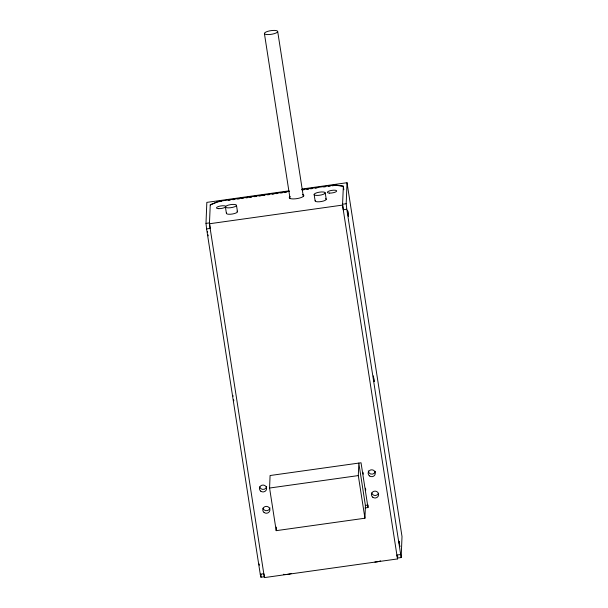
<?xml version="1.0" encoding="UTF-8"?>
<svg xmlns="http://www.w3.org/2000/svg" width="608" height="608" viewBox="0 0 608 608"><rect width="100%" height="100%" fill="white"/><g stroke="black" fill="none" stroke-linecap="round" stroke-linejoin="round"><path stroke-width="0.91" d="M260.254 574.21L263.804 573.716L264.518 576.726L260.969 577.228L260.254 574.21L206.606 228.904L205.99 223.387L206.834 202.38L289.081 190.844M397.693 556.244L397.51 558.934L264.404 577.6L209.433 223.759L210.269 204.759L216.995 201.947L221.677 201.294M260.969 577.228L261.075 574.484M364.937 518.221L358.31 475.585L358.811 463.083L365.438 505.712L364.937 518.221L276.199 530.662L269.58 488.034L270.081 475.524L361.03 462.772L367.984 507.536L365.172 507.923M276.199 530.662L276.344 527.09M397.51 558.934L342.532 205.094L343.368 186.086L336.786 185.144L332.112 185.805M400.452 554.549L396.902 555.043L397.617 558.06L401.166 557.559L346.803 209.236L346.188 203.726L347.031 182.712L302.168 189.004M367.984 507.536L368.091 505.028L365.279 505.423M401.166 557.559L402.01 536.552L347.031 182.712M233.176 395.77L233.16 396.158M210.186 205.002L219.161 201.256L289.492 191.391M301.69 189.681L334.514 185.075L343.284 186.337L343.816 189.742M228.228 200.374L230.098 200.108M232.91 199.713L234.779 199.454M237.584 199.059L239.461 198.801M241.33 198.535L243.2 198.269M246.012 197.881L247.882 197.615M249.751 197.357L251.628 197.091M254.433 196.696L256.302 196.437M259.114 196.042L260.984 195.776M262.854 195.518L264.731 195.252M267.535 194.856L269.405 194.598M272.217 194.203L274.086 193.944M275.956 193.678L277.826 193.412M280.638 193.025L282.507 192.759M284.377 192.5L286.254 192.234M302.161 190L304.03 189.742M306.842 189.346L308.712 189.08M310.582 188.822L312.459 188.556M315.263 188.168L317.133 187.902M323.684 186.983L325.561 186.724M328.366 186.329L330.235 186.063M205.99 223.387L209.54 222.893M346.188 203.726L342.638 204.22L343.254 209.737L346.803 209.236M209.433 223.759L342.532 205.094M206.606 228.904L210.155 228.403L209.638 223.812M269.58 488.034L358.31 475.585M208.232 235.858L207.982 234.756M233.814 400.771L233.632 399.821M259.335 565.227L259.13 563.943M325.227 192.903A5.609 1.535 -8.8 0 1 316.852 195.426A5.609 1.535 -8.8 0 1 316.958 192.713A5.609 1.535 -8.8 0 1 325.227 192.903L326.222 199.295M363.006 472.31L363.295 474.179M365.476 488.201L365.765 490.071M314.131 194.461L315.126 200.853M277.704 31.555A6.726 1.847 -8.8 0 1 267.657 34.58A6.726 1.847 -8.8 0 1 267.786 31.335A6.726 1.847 -8.8 0 1 277.704 31.555L303.324 196.46M264.389 33.425L290.016 198.33M236.489 205.352A5.609 1.535 -8.8 0 1 228.122 207.868A5.609 1.535 -8.8 0 1 228.228 205.162A5.609 1.535 -8.8 0 1 236.489 205.352L237.485 211.744M225.401 206.902L226.396 213.302M207.541 231.511L207.602 232.096M236.907 211.12A5.609 1.535 -8.8 0 1 232.742 213.948A5.609 1.535 -8.8 0 1 226.472 213.043M325.645 198.672A5.609 1.535 -8.8 0 1 321.48 201.499A5.609 1.535 -8.8 0 1 315.202 200.602M302.518 194.575A7.402 2.029 -8.8 0 1 301.614 197.38A7.402 2.029 -8.8 0 1 292.053 198.884A7.402 2.029 -8.8 0 1 290.176 196.528M378.48 493.339A3.587 3.443 2.3 0 1 371.663 492.913M375.364 471.329A3.587 3.443 2.3 0 1 368.243 470.888M269.982 507.893A3.587 3.443 2.3 0 1 262.968 508.159M266.669 486.575A3.587 3.443 2.3 0 1 259.654 486.848M380.524 560.865A5.609 1.535 -8.8 0 1 379.103 561.351M378.298 561.556A5.609 1.535 -8.8 0 1 374.87 562.035M291.118 573.564A5.609 1.535 -8.8 0 1 283.389 574.302M347.708 210.908L348.46 216.235L347.708 210.908M373.38 376.101L374.125 381.429L373.38 376.101M399.046 541.295L399.798 546.63L399.046 541.295M329.665 193.108A4.712 1.292 -8.8 0 0 336.703 190.988A4.712 1.292 -8.8 0 0 329.756 190.828A4.712 1.292 -8.8 0 0 329.665 193.108M218.751 208.666A4.712 1.292 -8.8 0 0 225.781 206.545A4.712 1.292 -8.8 0 0 218.842 206.386A4.712 1.292 -8.8 0 0 218.751 208.666M264.062 512.46A3.587 3.443 2.3 0 0 269.884 510.393A3.587 3.443 2.3 0 0 265.088 506.578A3.587 3.443 2.3 0 0 264.062 512.46M260.748 491.15A3.587 3.443 2.3 0 0 266.57 489.075A3.587 3.443 2.3 0 0 261.774 485.26A3.587 3.443 2.3 0 0 260.748 491.15M372.757 497.215A3.587 3.443 2.3 0 0 378.579 495.148A3.587 3.443 2.3 0 0 373.783 491.332A3.587 3.443 2.3 0 0 372.757 497.215M369.444 475.904A3.587 3.443 2.3 0 0 375.265 473.83A3.587 3.443 2.3 0 0 370.47 470.014A3.587 3.443 2.3 0 0 369.444 475.904"/></g></svg>
